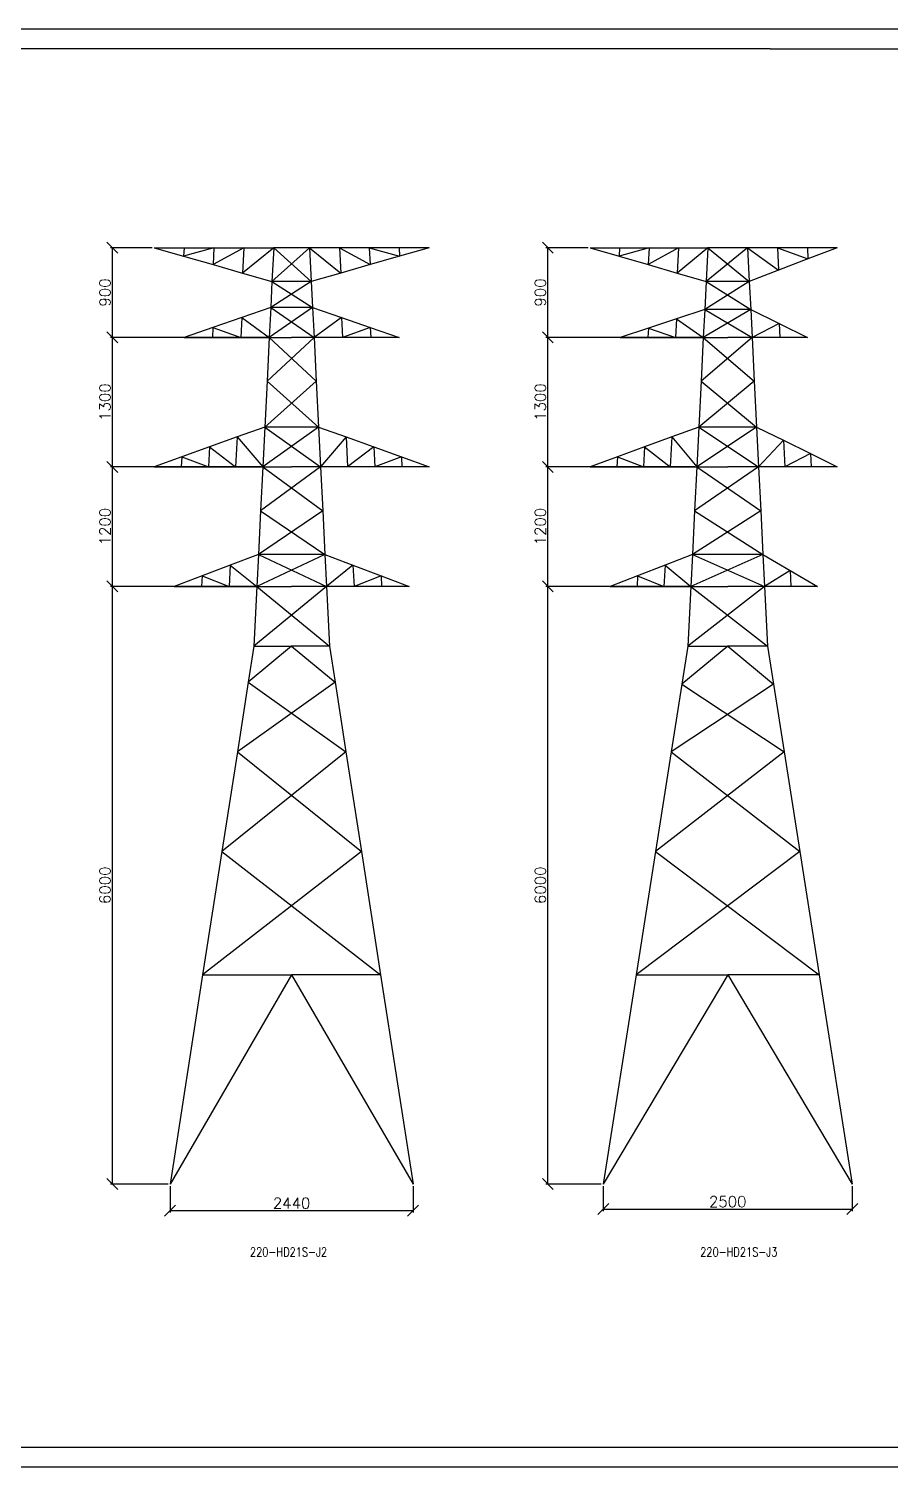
# Model space of a CAD drawing. Header units: millimetres. Extents: x -25344 to 8674, y -19679 to 18215.
# Drawn here: x 6217 to 6649, y -432 to 290 of the extents above; entities that cross this region are included whole.
import ezdxf

# ---------------------------------------------------------------- set-up
doc = ezdxf.new("R2010")
doc.units = ezdxf.units.MM
doc.layers.add('受力材原始杆件', color=1, linetype='Continuous', lineweight=25)
doc.layers.add('受力材杆件', color=7, linetype='Continuous', lineweight=25)
doc.layers.add('基本图元层', color=7, linetype='Continuous')
doc.styles.get("Standard").update_dxf_attribs({"font": 'txt', "bigfont": 'gbcbig.shx'})
doc.styles.add('TBWZ', font='txt.shx', dxfattribs={"width": 0.7, "bigfont": 'hztxt.shx'})
doc.dimstyles.new('hz', dxfattribs={"dimscale": 11, "dimtxt": 0.5, "dimasz": 0.5, "dimexe": 0.09, "dimexo": 0.09, "dimgap": 0.09, "dimtad": 1, "dimdec": 0, "dimlfac": 20, "dimzin": 0, "dimdsep": 46, "dimtxsty": 'Standard', "dimblk1": 'OBLIQUE', "dimblk2": 'OBLIQUE', "dimsah": 1, "dimcen": 0.09, "dimclrd": 7, "dimclre": 7, "dimclrt": 7, "dimadec": 0, "dimazin": 0, "dimtfac": 1, "dimtdec": 0, "dimtix": 1, "dimtmove": 0, "dimatfit": 3, "dimfxl": 1, "dimtolj": 1, "dimtzin": 0, "dimarcsym": 0})

# ---------------------------------------------------------------- blocks, each defined once
blk = doc.blocks.new('_OBLIQUE')
at = {"color": 0, "linetype": 'ByBlock'}
blk.add_line((-0.5, -0.5), (0.5, 0.5), dxfattribs=at)
blk = doc.blocks.new('*D20')
at = {"layer": 'DEFPOINTS', "color": 0, "transparency": 16777216}
for p in [(6258.96, 9.97), (6331.41, 9.97), (6287.9, -290.03)]:
    blk.add_point(p, dxfattribs=at)
at = {"layer": '基本图元层', "color": 7, "lineweight": -2, "transparency": 16777216}
for p, q in [((6330.42, 9.97), (6257.97, 9.97)), ((6258.96, -290.03), (6258.96, 9.97)), ((6286.91, -290.03), (6257.97, -290.03))]:
    blk.add_line(p, q, dxfattribs=at)
at = {"layer": '基本图元层', "color": 7, "lineweight": -2, "transparency": 16777216, "xscale": 5.5, "yscale": 5.5, "zscale": 5.5}
for p, rotation in [((6258.96, 9.97), 90), ((6258.96, -290.03), 270)]:
    blk.add_blockref('_OBLIQUE', p, dxfattribs=dict(at, rotation=rotation))
at = {"layer": '基本图元层', "color": 7, "transparency": 16777216, "insert": (6255.22, -140.03), "char_height": 5.5, "attachment_point": 5, "rotation": 90}
blk.add_mtext('\\A1;6000', dxfattribs=at)
blk = doc.blocks.new('*D21')
at = {"layer": 'DEFPOINTS', "color": 0, "transparency": 16777216}
for p in [(6258.96, 69.97), (6334.41, 69.97), (6331.41, 9.97)]:
    blk.add_point(p, dxfattribs=at)
at = {"layer": '基本图元层', "color": 7, "lineweight": -2, "transparency": 16777216}
for p, q in [((6333.42, 69.97), (6257.97, 69.97)), ((6258.96, 9.97), (6258.96, 69.97)), ((6330.42, 9.97), (6257.97, 9.97))]:
    blk.add_line(p, q, dxfattribs=at)
at = {"layer": '基本图元层', "color": 7, "lineweight": -2, "transparency": 16777216, "xscale": 5.5, "yscale": 5.5, "zscale": 5.5}
for p, rotation in [((6258.96, 69.97), 90), ((6258.96, 9.97), 270)]:
    blk.add_blockref('_OBLIQUE', p, dxfattribs=dict(at, rotation=rotation))
at = {"layer": '基本图元层', "color": 7, "transparency": 16777216, "insert": (6255.22, 39.97), "char_height": 5.5, "attachment_point": 5, "rotation": 90}
blk.add_mtext('\\A1;1200', dxfattribs=at)
blk = doc.blocks.new('*D22')
at = {"layer": 'DEFPOINTS', "color": 0, "transparency": 16777216}
for p in [(6258.96, 134.97), (6337.66, 134.97), (6334.41, 69.97)]:
    blk.add_point(p, dxfattribs=at)
at = {"layer": '基本图元层', "color": 7, "lineweight": -2, "transparency": 16777216}
for p, q in [((6336.67, 134.97), (6257.97, 134.97)), ((6258.96, 69.97), (6258.96, 134.97)), ((6333.42, 69.97), (6257.97, 69.97))]:
    blk.add_line(p, q, dxfattribs=at)
at = {"layer": '基本图元层', "color": 7, "lineweight": -2, "transparency": 16777216, "xscale": 5.5, "yscale": 5.5, "zscale": 5.5}
for p, rotation in [((6258.96, 134.97), 90), ((6258.96, 69.97), 270)]:
    blk.add_blockref('_OBLIQUE', p, dxfattribs=dict(at, rotation=rotation))
at = {"layer": '基本图元层', "color": 7, "transparency": 16777216, "insert": (6255.22, 102.47), "char_height": 5.5, "attachment_point": 5, "rotation": 90}
blk.add_mtext('\\A1;1300', dxfattribs=at)
blk = doc.blocks.new('*D23')
at = {"layer": 'DEFPOINTS', "color": 0, "transparency": 16777216}
for p in [(6258.96, 179.97), (6279.91, 179.97), (6337.66, 134.97)]:
    blk.add_point(p, dxfattribs=at)
at = {"layer": '基本图元层', "color": 7, "lineweight": -2, "transparency": 16777216}
for p, q in [((6278.92, 179.97), (6257.97, 179.97)), ((6258.96, 134.97), (6258.96, 179.97)), ((6336.67, 134.97), (6257.97, 134.97))]:
    blk.add_line(p, q, dxfattribs=at)
at = {"layer": '基本图元层', "color": 7, "lineweight": -2, "transparency": 16777216, "xscale": 5.5, "yscale": 5.5, "zscale": 5.5}
for p, rotation in [((6258.96, 179.97), 90), ((6258.96, 134.97), 270)]:
    blk.add_blockref('_OBLIQUE', p, dxfattribs=dict(at, rotation=rotation))
at = {"layer": '基本图元层', "color": 7, "transparency": 16777216, "insert": (6255.22, 157.47), "char_height": 5.5, "attachment_point": 5, "rotation": 90}
blk.add_mtext('\\A1;900', dxfattribs=at)
blk = doc.blocks.new('*D24')
at = {"layer": 'DEFPOINTS', "color": 0, "transparency": 16777216}
for p in [(6287.9, -290.03), (6409.92, -290.03), (6409.92, -303.34)]:
    blk.add_point(p, dxfattribs=at)
at = {"layer": '基本图元层', "color": 7, "lineweight": -2, "transparency": 16777216}
for p, q in [((6287.9, -291.02), (6287.9, -304.33)), ((6409.92, -291.02), (6409.92, -304.33)), ((6287.9, -303.34), (6409.92, -303.34))]:
    blk.add_line(p, q, dxfattribs=at)
at = {"layer": '基本图元层', "color": 7, "lineweight": -2, "transparency": 16777216, "xscale": 5.5, "yscale": 5.5, "zscale": 5.5, "rotation": 180}
blk.add_blockref('_OBLIQUE', (6287.9, -303.34), dxfattribs=at)
at = {"layer": '基本图元层', "color": 7, "lineweight": -2, "transparency": 16777216, "xscale": 5.5, "yscale": 5.5, "zscale": 5.5}
blk.add_blockref('_OBLIQUE', (6409.92, -303.34), dxfattribs=at)
at = {"layer": '基本图元层', "color": 7, "transparency": 16777216, "insert": (6348.91, -299.6), "char_height": 5.5, "attachment_point": 5}
blk.add_mtext('\\A1;2440', dxfattribs=at)
blk = doc.blocks.new('*D25')
at = {"layer": 'DEFPOINTS', "color": 0, "transparency": 16777216}
for p in [(6477.54, 9.97), (6549.36, 9.97), (6505.37, -290.03)]:
    blk.add_point(p, dxfattribs=at)
at = {"layer": '基本图元层', "color": 7, "lineweight": -2, "transparency": 16777216}
for p, q in [((6548.37, 9.97), (6476.55, 9.97)), ((6477.54, -290.03), (6477.54, 9.97)), ((6504.38, -290.03), (6476.55, -290.03))]:
    blk.add_line(p, q, dxfattribs=at)
at = {"layer": '基本图元层', "color": 7, "lineweight": -2, "transparency": 16777216, "xscale": 5.5, "yscale": 5.5, "zscale": 5.5}
for p, rotation in [((6477.54, 9.97), 90), ((6477.54, -290.03), 270)]:
    blk.add_blockref('_OBLIQUE', p, dxfattribs=dict(at, rotation=rotation))
at = {"layer": '基本图元层', "color": 7, "transparency": 16777216, "insert": (6473.8, -140.03), "char_height": 5.5, "attachment_point": 5, "rotation": 90}
blk.add_mtext('\\A1;6000', dxfattribs=at)
blk = doc.blocks.new('*D26')
at = {"layer": 'DEFPOINTS', "color": 0, "transparency": 16777216}
for p in [(6477.54, 69.97), (6552.36, 69.97), (6549.36, 9.97)]:
    blk.add_point(p, dxfattribs=at)
at = {"layer": '基本图元层', "color": 7, "lineweight": -2, "transparency": 16777216}
for p, q in [((6551.37, 69.97), (6476.55, 69.97)), ((6477.54, 9.97), (6477.54, 69.97)), ((6548.37, 9.97), (6476.55, 9.97))]:
    blk.add_line(p, q, dxfattribs=at)
at = {"layer": '基本图元层', "color": 7, "lineweight": -2, "transparency": 16777216, "xscale": 5.5, "yscale": 5.5, "zscale": 5.5}
for p, rotation in [((6477.54, 69.97), 90), ((6477.54, 9.97), 270)]:
    blk.add_blockref('_OBLIQUE', p, dxfattribs=dict(at, rotation=rotation))
at = {"layer": '基本图元层', "color": 7, "transparency": 16777216, "insert": (6473.8, 39.97), "char_height": 5.5, "attachment_point": 5, "rotation": 90}
blk.add_mtext('\\A1;1200', dxfattribs=at)
blk = doc.blocks.new('*D27')
at = {"layer": 'DEFPOINTS', "color": 0, "transparency": 16777216}
for p in [(6477.54, 134.97), (6555.61, 134.97), (6552.36, 69.97)]:
    blk.add_point(p, dxfattribs=at)
at = {"layer": '基本图元层', "color": 7, "lineweight": -2, "transparency": 16777216}
for p, q in [((6554.62, 134.97), (6476.55, 134.97)), ((6477.54, 69.97), (6477.54, 134.97)), ((6551.37, 69.97), (6476.55, 69.97))]:
    blk.add_line(p, q, dxfattribs=at)
at = {"layer": '基本图元层', "color": 7, "lineweight": -2, "transparency": 16777216, "xscale": 5.5, "yscale": 5.5, "zscale": 5.5}
for p, rotation in [((6477.54, 134.97), 90), ((6477.54, 69.97), 270)]:
    blk.add_blockref('_OBLIQUE', p, dxfattribs=dict(at, rotation=rotation))
at = {"layer": '基本图元层', "color": 7, "transparency": 16777216, "insert": (6473.8, 102.47), "char_height": 5.5, "attachment_point": 5, "rotation": 90}
blk.add_mtext('\\A1;1300', dxfattribs=at)
blk = doc.blocks.new('*D28')
at = {"layer": 'DEFPOINTS', "color": 0, "transparency": 16777216}
for p in [(6477.54, 179.97), (6498.86, 179.97), (6555.61, 134.97)]:
    blk.add_point(p, dxfattribs=at)
at = {"layer": '基本图元层', "color": 7, "lineweight": -2, "transparency": 16777216}
for p, q in [((6497.87, 179.97), (6476.55, 179.97)), ((6477.54, 134.97), (6477.54, 179.97)), ((6554.62, 134.97), (6476.55, 134.97))]:
    blk.add_line(p, q, dxfattribs=at)
at = {"layer": '基本图元层', "color": 7, "lineweight": -2, "transparency": 16777216, "xscale": 5.5, "yscale": 5.5, "zscale": 5.5}
for p, rotation in [((6477.54, 179.97), 90), ((6477.54, 134.97), 270)]:
    blk.add_blockref('_OBLIQUE', p, dxfattribs=dict(at, rotation=rotation))
at = {"layer": '基本图元层', "color": 7, "transparency": 16777216, "insert": (6473.8, 157.47), "char_height": 5.5, "attachment_point": 5, "rotation": 90}
blk.add_mtext('\\A1;900', dxfattribs=at)
blk = doc.blocks.new('*D38')
at = {"layer": 'DEFPOINTS', "color": 0, "transparency": 16777216}
for p in [(6505.37, -290.03), (6630.35, -290.03), (6630.35, -302.57)]:
    blk.add_point(p, dxfattribs=at)
at = {"layer": '基本图元层', "color": 7, "lineweight": -2, "transparency": 16777216}
for p, q in [((6505.37, -291.02), (6505.37, -303.56)), ((6630.35, -291.02), (6630.35, -303.56)), ((6505.37, -302.57), (6630.35, -302.57))]:
    blk.add_line(p, q, dxfattribs=at)
at = {"layer": '基本图元层', "color": 7, "lineweight": -2, "transparency": 16777216, "xscale": 5.5, "yscale": 5.5, "zscale": 5.5, "rotation": 180}
blk.add_blockref('_OBLIQUE', (6505.37, -302.57), dxfattribs=at)
at = {"layer": '基本图元层', "color": 7, "lineweight": -2, "transparency": 16777216, "xscale": 5.5, "yscale": 5.5, "zscale": 5.5}
blk.add_blockref('_OBLIQUE', (6630.35, -302.57), dxfattribs=at)
at = {"layer": '基本图元层', "color": 7, "transparency": 16777216, "insert": (6567.86, -298.83), "char_height": 5.5, "attachment_point": 5}
blk.add_mtext('\\A1;2500', dxfattribs=at)

msp = doc.modelspace()

# ---------------------------------------------------------------- linework, layer by layer
at = {"color": 0}
msp.add_lwpolyline([(6589.159, 279.854), (5777.787, 279.854), (5777.787, -422.133)], dxfattribs=at)
at = {"layer": '受力材原始杆件', "color": 7, "true_color": 0xffffff}
for p, q in [((6357.909, 179.966), (6339.059, 162.966)), ((6357.909, 179.966), (6339.909, 179.966)), ((6372.909, 179.966), (6357.909, 179.966)), ((6357.909, 179.966), (6373.547, 167.216)), ((6357.909, 179.966), (6358.759, 162.966)), ((6387.909, 179.966), (6372.909, 179.966)), ((6372.909, 179.966), (6388.334, 171.466)), ((6372.909, 179.966), (6373.547, 167.216)), ((6402.909, 179.966), (6387.909, 179.966)), ((6387.909, 179.966), (6403.122, 175.716)), ((6387.909, 179.966), (6388.334, 171.466)), ((6403.122, 175.716), (6388.334, 171.466)), ((6417.909, 179.966), (6402.909, 179.966)), ((6402.909, 179.966), (6403.122, 175.716)), ((6417.909, 179.966), (6403.122, 175.716)), ((6498.856, 179.966), (6513.606, 179.966)), ((6498.856, 179.966), (6513.393, 175.716)), ((6513.606, 179.966), (6513.393, 175.716)), ((6528.356, 179.966), (6513.393, 175.716)), ((6513.393, 175.716), (6527.931, 171.466)), ((6513.606, 179.966), (6528.356, 179.966)), ((6528.356, 179.966), (6527.931, 171.466)), ((6543.106, 179.966), (6527.931, 171.466)), ((6528.356, 179.966), (6543.106, 179.966)), ((6543.106, 179.966), (6542.468, 167.216)), ((6557.856, 179.966), (6542.468, 167.216)), ((6543.106, 179.966), (6557.856, 179.966)), ((6577.856, 179.966), (6557.006, 162.966)), ((6577.856, 179.966), (6557.856, 179.966)), ((6592.856, 179.966), (6577.856, 179.966)), ((6577.856, 179.966), (6593.422, 168.632)), ((6577.856, 179.966), (6578.706, 162.966)), ((6607.856, 179.966), (6592.856, 179.966)), ((6592.856, 179.966), (6608.139, 174.299)), ((6592.856, 179.966), (6593.422, 168.632)), ((6608.139, 174.299), (6593.422, 168.632)), ((6622.856, 179.966), (6607.856, 179.966)), ((6607.856, 179.966), (6608.139, 174.299)), ((6622.856, 179.966), (6608.139, 174.299)), ((6373.547, 167.216), (6358.759, 162.966)), ((6388.334, 171.466), (6373.547, 167.216)), ((6527.931, 171.466), (6542.468, 167.216)), ((6542.468, 167.216), (6557.006, 162.966)), ((6593.422, 168.632), (6578.706, 162.966)), ((6358.759, 162.966), (6338.409, 149.966)), ((6358.759, 162.966), (6339.059, 162.966)), ((6358.759, 162.966), (6359.409, 149.966)), ((6578.706, 162.966), (6556.306, 148.966)), ((6578.706, 162.966), (6557.006, 162.966)), ((6578.706, 162.966), (6579.406, 148.966)), ((6359.409, 149.966), (6337.659, 134.966)), ((6359.409, 149.966), (6338.409, 149.966)), ((6359.409, 149.966), (6373.909, 144.966)), ((6359.409, 149.966), (6360.159, 134.966)), ((6373.909, 144.966), (6360.159, 134.966)), ((6373.909, 144.966), (6388.409, 139.966)), ((6373.909, 144.966), (6374.409, 134.966)), ((6556.306, 148.966), (6542.156, 144.299)), ((6579.406, 148.966), (6555.606, 134.966)), ((6579.406, 148.966), (6556.306, 148.966)), ((6579.406, 148.966), (6593.631, 141.966)), ((6579.406, 148.966), (6580.106, 134.966)), ((6388.409, 139.966), (6374.409, 134.966)), ((6388.409, 139.966), (6402.909, 134.966)), ((6388.409, 139.966), (6388.659, 134.966)), ((6528.006, 139.632), (6513.856, 134.966)), ((6528.006, 139.632), (6527.772, 134.966)), ((6542.156, 144.299), (6528.006, 139.632)), ((6528.006, 139.632), (6541.689, 134.966)), ((6542.156, 144.299), (6541.689, 134.966)), ((6542.156, 144.299), (6555.606, 134.966)), ((6593.631, 141.966), (6580.106, 134.966)), ((6593.631, 141.966), (6607.856, 134.966)), ((6593.631, 141.966), (6593.981, 134.966)), ((6337.659, 134.966), (6361.259, 112.966)), ((6360.159, 134.966), (6348.909, 134.966)), ((6374.409, 134.966), (6360.159, 134.966)), ((6360.159, 134.966), (6361.259, 112.966)), ((6388.659, 134.966), (6374.409, 134.966)), ((6402.909, 134.966), (6388.659, 134.966)), ((6513.856, 134.966), (6527.772, 134.966)), ((6527.772, 134.966), (6541.689, 134.966)), ((6541.689, 134.966), (6555.606, 134.966)), ((6555.606, 134.966), (6581.206, 112.966)), ((6580.106, 134.966), (6567.856, 134.966)), ((6593.981, 134.966), (6580.106, 134.966)), ((6580.106, 134.966), (6581.206, 112.966)), ((6607.856, 134.966), (6593.981, 134.966)), ((6336.559, 112.966), (6362.409, 89.966)), ((6361.259, 112.966), (6362.409, 89.966)), ((6554.506, 112.966), (6582.356, 89.966)), ((6581.206, 112.966), (6582.356, 89.966)), ((6362.409, 89.966), (6334.409, 69.966)), ((6362.409, 89.966), (6335.409, 89.966)), ((6362.409, 89.966), (6376.284, 84.966)), ((6362.409, 89.966), (6363.409, 69.966)), ((6553.356, 89.966), (6539.731, 84.966)), ((6582.356, 89.966), (6552.356, 69.966)), ((6582.356, 89.966), (6553.356, 89.966)), ((6582.356, 89.966), (6595.856, 83.299)), ((6582.356, 89.966), (6583.356, 69.966)), ((6376.284, 84.966), (6363.409, 69.966)), ((6376.284, 84.966), (6390.159, 79.966)), ((6376.284, 84.966), (6377.034, 69.966)), ((6390.159, 79.966), (6377.034, 69.966)), ((6390.159, 79.966), (6404.034, 74.966)), ((6390.159, 79.966), (6390.659, 69.966)), ((6526.106, 79.966), (6512.481, 74.966)), ((6526.106, 79.966), (6525.606, 69.966)), ((6539.731, 84.966), (6526.106, 79.966)), ((6526.106, 79.966), (6538.981, 69.966)), ((6539.731, 84.966), (6538.981, 69.966)), ((6539.731, 84.966), (6552.356, 69.966)), ((6595.856, 83.299), (6583.356, 69.966)), ((6595.856, 83.299), (6609.356, 76.632)), ((6595.856, 83.299), (6596.522, 69.966)), ((6404.034, 74.966), (6390.659, 69.966)), ((6404.034, 74.966), (6417.909, 69.966)), ((6404.034, 74.966), (6404.284, 69.966)), ((6512.481, 74.966), (6498.856, 69.966)), ((6512.481, 74.966), (6512.231, 69.966)), ((6512.481, 74.966), (6525.606, 69.966)), ((6609.356, 76.632), (6596.522, 69.966)), ((6609.356, 76.632), (6622.856, 69.966)), ((6609.356, 76.632), (6609.689, 69.966)), ((6334.409, 69.966), (6364.509, 47.966)), ((6363.409, 69.966), (6348.909, 69.966)), ((6377.034, 69.966), (6363.409, 69.966)), ((6363.409, 69.966), (6364.509, 47.966)), ((6390.659, 69.966), (6377.034, 69.966)), ((6404.284, 69.966), (6390.659, 69.966)), ((6417.909, 69.966), (6404.284, 69.966)), ((6498.856, 69.966), (6512.231, 69.966)), ((6512.231, 69.966), (6525.606, 69.966)), ((6525.606, 69.966), (6538.981, 69.966)), ((6538.981, 69.966), (6552.356, 69.966)), ((6552.356, 69.966), (6584.456, 47.966)), ((6583.356, 69.966), (6567.856, 69.966)), ((6596.522, 69.966), (6583.356, 69.966)), ((6583.356, 69.966), (6584.456, 47.966)), ((6609.689, 69.966), (6596.522, 69.966)), ((6622.856, 69.966), (6609.689, 69.966)), ((6333.309, 47.966), (6365.609, 25.966)), ((6364.509, 47.966), (6365.609, 25.966)), ((6551.256, 47.966), (6585.556, 25.966)), ((6584.456, 47.966), (6585.556, 25.966)), ((6365.609, 25.966), (6331.409, 9.966)), ((6365.609, 25.966), (6332.209, 25.966)), ((6365.609, 25.966), (6379.709, 20.632)), ((6365.609, 25.966), (6366.409, 9.966)), ((6550.156, 25.966), (6536.389, 20.632)), ((6585.556, 25.966), (6549.356, 9.966)), ((6585.556, 25.966), (6550.156, 25.966)), ((6585.556, 25.966), (6599.206, 17.966)), ((6585.556, 25.966), (6586.356, 9.966)), ((6379.709, 20.632), (6366.409, 9.966)), ((6379.709, 20.632), (6393.809, 15.299)), ((6379.709, 20.632), (6380.242, 9.966)), ((6393.809, 15.299), (6380.242, 9.966)), ((6393.809, 15.299), (6407.909, 9.966)), ((6393.809, 15.299), (6394.076, 9.966)), ((6522.622, 15.299), (6508.856, 9.966)), ((6522.622, 15.299), (6522.356, 9.966)), ((6536.389, 20.632), (6522.622, 15.299)), ((6522.622, 15.299), (6535.856, 9.966)), ((6536.389, 20.632), (6535.856, 9.966)), ((6536.389, 20.632), (6549.356, 9.966)), ((6599.206, 17.966), (6586.356, 9.966)), ((6599.206, 17.966), (6612.856, 9.966)), ((6599.206, 17.966), (6599.606, 9.966)), ((6331.409, 9.966), (6367.909, -20.034)), ((6366.409, 9.966), (6348.909, 9.966)), ((6380.242, 9.966), (6366.409, 9.966)), ((6366.409, 9.966), (6367.909, -20.034)), ((6394.076, 9.966), (6380.242, 9.966)), ((6407.909, 9.966), (6394.076, 9.966)), ((6508.856, 9.966), (6522.356, 9.966)), ((6522.356, 9.966), (6535.856, 9.966)), ((6535.856, 9.966), (6549.356, 9.966)), ((6549.356, 9.966), (6587.856, -20.034)), ((6586.356, 9.966), (6567.856, 9.966)), ((6599.606, 9.966), (6586.356, 9.966)), ((6586.356, 9.966), (6587.856, -20.034)), ((6612.856, 9.966), (6599.606, 9.966)), ((6367.909, -20.034), (6348.909, -20.034)), ((6348.909, -20.034), (6370.71, -38.034)), ((6367.909, -20.034), (6370.71, -38.034)), ((6587.856, -20.034), (6567.856, -20.034)), ((6567.856, -20.034), (6590.846, -39.034)), ((6587.856, -20.034), (6590.846, -39.034)), ((6327.108, -38.034), (6376.155, -73.034)), ((6370.71, -38.034), (6376.155, -73.034)), ((6544.866, -39.034), (6596.196, -73.034)), ((6590.846, -39.034), (6596.196, -73.034)), ((6376.155, -73.034), (6313.883, -123.034)), ((6376.155, -73.034), (6383.935, -123.034)), ((6596.196, -73.034), (6531.646, -123.034)), ((6596.196, -73.034), (6604.065, -123.034)), ((6383.935, -123.034), (6304.236, -185.034)), ((6383.935, -123.034), (6393.582, -185.034)), ((6604.065, -123.034), (6521.889, -185.034)), ((6604.065, -123.034), (6613.822, -185.034)), ((6371.245, -185.034), (6348.909, -185.034)), ((6348.909, -185.034), (6409.919, -290.034)), ((6393.582, -185.034), (6371.245, -185.034)), ((6393.582, -185.034), (6409.919, -290.034)), ((6590.839, -185.034), (6567.856, -185.034)), ((6567.856, -185.034), (6630.346, -290.034)), ((6613.822, -185.034), (6590.839, -185.034)), ((6613.822, -185.034), (6630.346, -290.034))]:
    msp.add_line(p, q, dxfattribs=at)
at = {"layer": '受力材杆件', "color": 7, "true_color": 0xffffff}
for p, q in [((6279.909, 179.966), (6294.909, 179.966)), ((6279.909, 179.966), (6294.697, 175.716)), ((6294.909, 179.966), (6294.697, 175.716)), ((6309.909, 179.966), (6294.697, 175.716)), ((6294.697, 175.716), (6309.484, 171.466)), ((6294.909, 179.966), (6309.909, 179.966)), ((6309.909, 179.966), (6309.484, 171.466)), ((6324.909, 179.966), (6309.484, 171.466)), ((6309.909, 179.966), (6324.909, 179.966)), ((6324.909, 179.966), (6324.272, 167.216)), ((6339.909, 179.966), (6324.272, 167.216)), ((6324.909, 179.966), (6339.909, 179.966)), ((6339.909, 179.966), (6339.059, 162.966)), ((6339.909, 179.966), (6358.759, 162.966)), ((6557.856, 179.966), (6557.006, 162.966)), ((6557.856, 179.966), (6578.706, 162.966)), ((6309.484, 171.466), (6324.272, 167.216)), ((6324.272, 167.216), (6339.059, 162.966)), ((6339.059, 162.966), (6338.409, 149.966)), ((6339.059, 162.966), (6359.409, 149.966)), ((6557.006, 162.966), (6556.306, 148.966)), ((6557.006, 162.966), (6579.406, 148.966)), ((6323.909, 144.966), (6309.409, 139.966)), ((6323.909, 144.966), (6323.409, 134.966)), ((6338.409, 149.966), (6323.909, 144.966)), ((6323.909, 144.966), (6337.659, 134.966)), ((6338.409, 149.966), (6337.659, 134.966)), ((6338.409, 149.966), (6360.159, 134.966)), ((6556.306, 148.966), (6555.606, 134.966)), ((6556.306, 148.966), (6580.106, 134.966)), ((6309.409, 139.966), (6294.909, 134.966)), ((6309.409, 139.966), (6309.159, 134.966)), ((6309.409, 139.966), (6323.409, 134.966)), ((6294.909, 134.966), (6309.159, 134.966)), ((6309.159, 134.966), (6323.409, 134.966)), ((6323.409, 134.966), (6337.659, 134.966)), ((6360.159, 134.966), (6336.559, 112.966)), ((6337.659, 134.966), (6336.559, 112.966)), ((6337.659, 134.966), (6348.909, 134.966)), ((6580.106, 134.966), (6554.506, 112.966)), ((6555.606, 134.966), (6554.506, 112.966)), ((6555.606, 134.966), (6567.856, 134.966)), ((6361.259, 112.966), (6335.409, 89.966)), ((6336.559, 112.966), (6335.409, 89.966)), ((6581.206, 112.966), (6553.356, 89.966)), ((6554.506, 112.966), (6553.356, 89.966)), ((6335.409, 89.966), (6321.534, 84.966)), ((6335.409, 89.966), (6334.409, 69.966)), ((6335.409, 89.966), (6363.409, 69.966)), ((6553.356, 89.966), (6552.356, 69.966)), ((6553.356, 89.966), (6583.356, 69.966)), ((6307.659, 79.966), (6293.784, 74.966)), ((6307.659, 79.966), (6307.159, 69.966)), ((6321.534, 84.966), (6307.659, 79.966)), ((6307.659, 79.966), (6320.784, 69.966)), ((6321.534, 84.966), (6320.784, 69.966)), ((6321.534, 84.966), (6334.409, 69.966)), ((6293.784, 74.966), (6279.909, 69.966)), ((6293.784, 74.966), (6293.534, 69.966)), ((6293.784, 74.966), (6307.159, 69.966)), ((6279.909, 69.966), (6293.534, 69.966)), ((6293.534, 69.966), (6307.159, 69.966)), ((6307.159, 69.966), (6320.784, 69.966)), ((6320.784, 69.966), (6334.409, 69.966)), ((6363.409, 69.966), (6333.309, 47.966)), ((6334.409, 69.966), (6333.309, 47.966)), ((6334.409, 69.966), (6348.909, 69.966)), ((6583.356, 69.966), (6551.256, 47.966)), ((6552.356, 69.966), (6551.256, 47.966)), ((6552.356, 69.966), (6567.856, 69.966)), ((6364.509, 47.966), (6332.209, 25.966)), ((6333.309, 47.966), (6332.209, 25.966)), ((6584.456, 47.966), (6550.156, 25.966)), ((6551.256, 47.966), (6550.156, 25.966)), ((6332.209, 25.966), (6318.109, 20.632)), ((6332.209, 25.966), (6331.409, 9.966)), ((6332.209, 25.966), (6366.409, 9.966)), ((6550.156, 25.966), (6549.356, 9.966)), ((6550.156, 25.966), (6586.356, 9.966)), ((6304.009, 15.299), (6289.909, 9.966)), ((6304.009, 15.299), (6303.742, 9.966)), ((6318.109, 20.632), (6304.009, 15.299)), ((6304.009, 15.299), (6317.576, 9.966)), ((6318.109, 20.632), (6317.576, 9.966)), ((6318.109, 20.632), (6331.409, 9.966)), ((6289.909, 9.966), (6303.742, 9.966)), ((6303.742, 9.966), (6317.576, 9.966)), ((6317.576, 9.966), (6331.409, 9.966)), ((6366.409, 9.966), (6329.909, -20.034)), ((6331.409, 9.966), (6329.909, -20.034)), ((6331.409, 9.966), (6348.909, 9.966)), ((6586.356, 9.966), (6547.856, -20.034)), ((6549.356, 9.966), (6547.856, -20.034)), ((6549.356, 9.966), (6567.856, 9.966)), ((6329.909, -20.034), (6327.108, -38.034)), ((6348.909, -20.034), (6327.108, -38.034)), ((6329.909, -20.034), (6348.909, -20.034)), ((6547.856, -20.034), (6544.866, -39.034)), ((6567.856, -20.034), (6544.866, -39.034)), ((6547.856, -20.034), (6567.856, -20.034)), ((6370.71, -38.034), (6321.663, -73.034)), ((6327.108, -38.034), (6321.663, -73.034)), ((6590.846, -39.034), (6539.515, -73.034)), ((6544.866, -39.034), (6539.515, -73.034)), ((6321.663, -73.034), (6313.883, -123.034)), ((6321.663, -73.034), (6383.935, -123.034)), ((6539.515, -73.034), (6531.646, -123.034)), ((6539.515, -73.034), (6604.065, -123.034)), ((6313.883, -123.034), (6304.236, -185.034)), ((6313.883, -123.034), (6393.582, -185.034)), ((6531.646, -123.034), (6521.889, -185.034)), ((6531.646, -123.034), (6613.822, -185.034)), ((6304.236, -185.034), (6287.899, -290.034)), ((6348.909, -185.034), (6287.899, -290.034)), ((6304.236, -185.034), (6326.573, -185.034)), ((6326.573, -185.034), (6348.909, -185.034)), ((6521.889, -185.034), (6505.366, -290.034)), ((6567.856, -185.034), (6505.366, -290.034)), ((6521.889, -185.034), (6544.873, -185.034)), ((6544.873, -185.034), (6567.856, -185.034))]:
    msp.add_line(p, q, dxfattribs=at)
at = {"layer": '基本图元层', "color": 0}
for p, q in [((5752.787, 289.854), (7388.261, 289.854)), ((6589.159, 279.854), (7378.261, 279.854)), ((6589.159, -422.133), (7378.261, -422.133)), ((7388.261, -432.133), (5752.787, -432.133))]:
    msp.add_line(p, q, dxfattribs=at)
at = {"layer": '基本图元层', "linetype": 'Continuous'}
msp.add_line((5777.787, -422.133), (6589.159, -422.133), dxfattribs=at)

# ---------------------------------------------------------------- texts
at = {"layer": '基本图元层', "color": 0, "lineweight": 25, "style": 'TBWZ', "width": 0.8}
for s, p in [('220-HD21S-J2', (6327.999, -326.34)), ('220-HD21S-J3', (6554.044, -326.34))]:
    msp.add_text(s, height=4.5, dxfattribs=at).set_placement(p)

# ---------------------------------------------------------------- dimensions: what is measured, and where the dimension line sits
at = {"layer": '基本图元层', "color": 0}
for base, p1, p2, picture, middle in [((6258.962, 179.966), (6337.659, 134.966), (6279.909, 179.966), '*D23', (6255.222, 157.466)), ((6477.539, 179.966), (6555.606, 134.966), (6498.856, 179.966), '*D28', (6473.799, 157.466)), ((6258.962, 134.966), (6334.409, 69.966), (6337.659, 134.966), '*D22', (6255.222, 102.466)), ((6477.539, 134.966), (6552.356, 69.966), (6555.606, 134.966), '*D27', (6473.799, 102.466)), ((6258.962, 69.966), (6331.409, 9.966), (6334.409, 69.966), '*D21', (6255.222, 39.966)), ((6477.539, 69.966), (6549.356, 9.966), (6552.356, 69.966), '*D26', (6473.799, 39.966)), ((6258.962, 9.966), (6287.899, -290.034), (6331.409, 9.966), '*D20', (6255.222, -140.034)), ((6477.539, 9.966), (6505.366, -290.034), (6549.356, 9.966), '*D25', (6473.799, -140.034))]:
    dim = msp.add_linear_dim(base=base, p1=p1, p2=p2, angle=90, dimstyle='hz', dxfattribs=at)
    dim.commit()
    dim.dimension.update_dxf_attribs({"geometry": picture, "text_midpoint": middle})
for base, p1, p2, picture, middle in [((6409.919, -303.336), (6287.899, -290.034), (6409.919, -290.034), '*D24', (6348.909, -299.596)), ((6630.346, -302.568), (6505.366, -290.034), (6630.346, -290.034), '*D38', (6567.856, -298.828))]:
    dim = msp.add_linear_dim(base=base, p1=p1, p2=p2, dimstyle='hz', dxfattribs=at)
    dim.commit()
    dim.dimension.update_dxf_attribs({"geometry": picture, "text_midpoint": middle})

doc.saveas('drawing.dxf')
